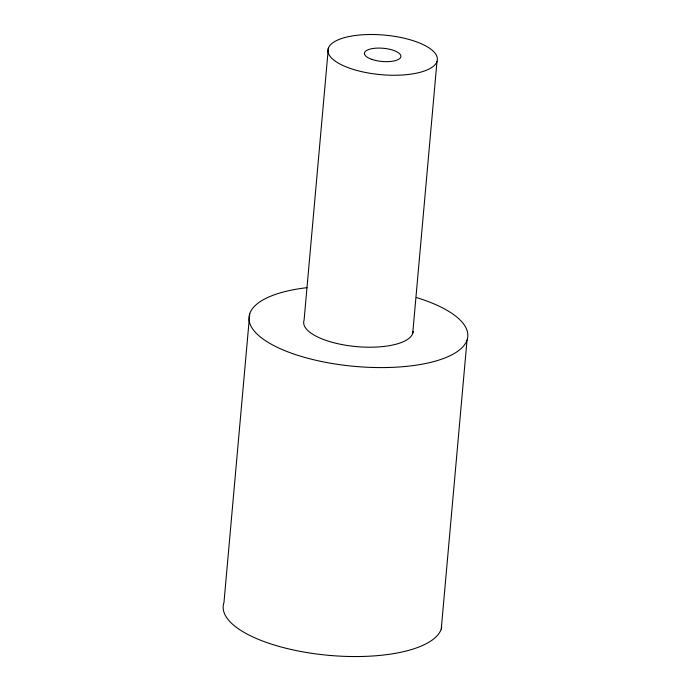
<?xml version="1.0" encoding="UTF-8"?>
<svg xmlns="http://www.w3.org/2000/svg" width="691" height="691" viewBox="0 0 691 691"><rect width="100%" height="100%" fill="white"/><g stroke="black" fill="none" stroke-linecap="round" stroke-linejoin="round"><path stroke-width="1.04" d="M249.753 313.602L223.962 602.561A109.826 39.715 5.1 0 0 322.196 654.671A109.826 39.715 5.1 0 0 441.791 627.022M328.346 48.258L304.075 320.218A54.909 19.858 5.1 0 0 354.621 346.424A54.909 19.858 5.1 0 0 413.114 331.412M412.717 333.459L436.988 61.49A54.909 19.858 5.1 0 0 361.238 34.878A54.909 19.858 5.1 0 0 349.776 68.254A54.909 19.858 5.1 0 0 436.988 61.49M441.247 629.043L467.038 340.076M416.327 297.519A109.826 39.715 5.1 0 1 439.778 359.795A109.826 39.715 5.1 0 1 272.194 344.714A109.826 39.715 5.1 0 1 306.951 287.681M371.706 59.331A18.303 6.616 5.1 0 0 400.771 57.077A18.303 6.616 5.1 0 0 375.524 48.206A18.303 6.616 5.1 0 0 371.706 59.331"/></g></svg>
